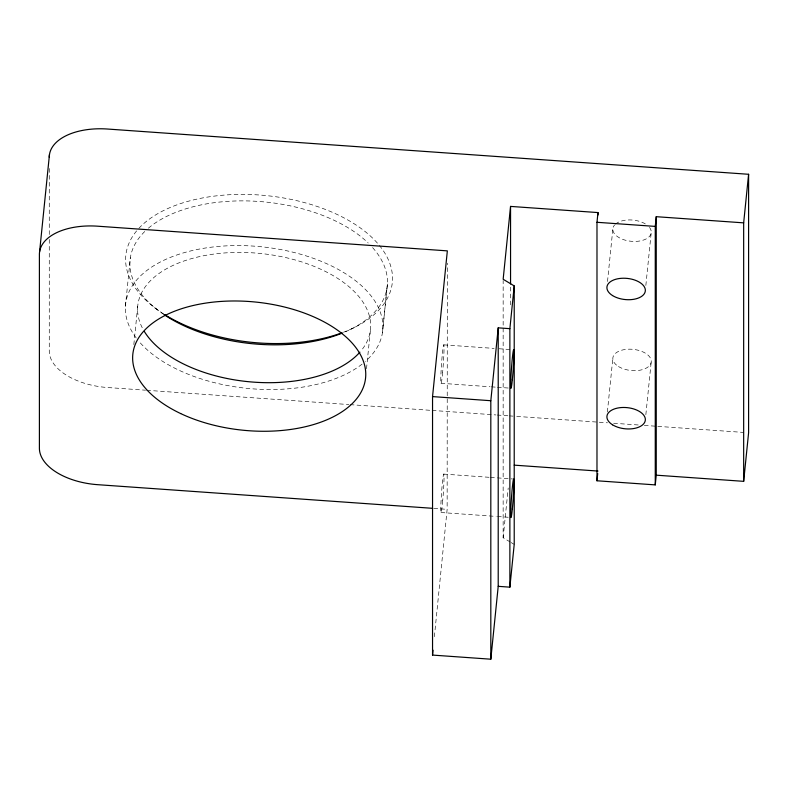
<?xml version="1.0" encoding="UTF-8"?>
<svg xmlns="http://www.w3.org/2000/svg" width="788" height="788" viewBox="0 0 788 788"><rect width="100%" height="100%" fill="white"/><g stroke="black" fill="none" stroke-linecap="round" stroke-linejoin="round"><path stroke-width="0.59" stroke-dasharray="3.94 2.96" d="M49.27 239.444L49.27 351.103A58.489 32.2 5.8 0 0 107.542 387.519L145.524 390.198M49.27 234.538L49.27 167.046M434.375 636.714L447.141 509.344L447.338 263.182M510.191 541.986L503.148 537.761L503.158 280.498M510.555 304.877L510.555 285.187M125.39 306.424L130.355 257.696M133.832 344.592L137.9 304.523M366.499 368.745L370.577 328.665M382.456 332.713L386.997 288.024M382.879 328.675L387.41 283.985M503.148 537.761L508.211 487.969M607.509 281.543L612.818 229.318M607.381 411.996L612.808 358.56M645.845 285.473L651.272 232.036M645.845 414.715L651.272 361.278M351.034 329.148L353.438 327.956M443.821 344.858L494.125 348.404M499.031 348.749L512.525 349.705M440.994 383.283L490.077 386.75M491.298 386.829L496.213 387.184M497.435 387.263L508.477 388.041M146.745 390.287L348.877 404.559M350.108 404.638L430.957 410.351M432.188 410.43L495.888 414.931M497.11 415.02L508.132 415.798M509.363 415.887L513.037 416.143M516.711 416.399L607.509 422.811M613.635 423.245L639.403 425.057M644.308 425.402L656.581 426.269M657.803 426.357L743.685 432.425M443.821 474.1L489.21 477.301M490.441 477.39L512.525 478.946M433.833 508.398L447.141 509.344M440.994 512.525L496.204 516.426M497.435 516.504L508.477 517.283M511.195 542.597L514.219 544.41M154.724 307.744L156.684 309.27M372.586 247.58A129.252 71.156 5.8 0 1 343.568 332.546M164.288 314.776A129.252 71.156 5.8 0 1 144.765 231.495M148.38 228.205A129.252 71.156 5.8 0 1 368.203 243.019M379.304 245.354A133.93 73.727 5.8 0 1 343.44 332.26M163.648 313.969A133.93 73.727 5.8 0 1 137.25 230.155M138.826 228.382A133.93 73.727 5.8 0 1 258.316 194.931A133.93 73.727 5.8 0 1 378.654 244.566M136.226 337.963A129.252 71.156 5.8 0 1 261.488 246.782A129.252 71.156 5.8 0 1 365.366 361.396M362.086 364.115A129.252 71.156 5.8 0 1 246.782 388.317A129.252 71.156 5.8 0 1 138.885 341.293M142.254 327.778A116.969 64.389 5.8 0 1 261.104 253.539A116.969 64.389 5.8 0 1 361.308 350.512M649.47 227.397A19.296 10.628 5.8 0 1 632.045 241.345A19.296 10.628 5.8 0 1 614.62 224.935M615.389 224.166A19.296 10.628 5.8 0 1 645.648 224.097M442.58 372.3L442.413 374.733A19.296 0.896 -86 0 1 440.778 380.102A19.296 0.896 -86 0 1 442.413 353.408L442.826 349.616A19.296 0.896 -86 0 1 444.038 348.04A19.296 0.896 -86 0 1 442.826 370.222L442.58 372.3M442.639 500.557L442.403 503.975A19.296 0.896 -86 0 1 440.778 509.344A19.296 0.896 -86 0 1 442.413 482.65L442.826 478.858A19.296 0.896 -86 0 1 444.038 477.282A19.296 0.896 -86 0 1 442.826 499.464L442.639 500.557M618.442 366.499A19.296 10.628 5.8 0 0 650.622 363.987A19.296 10.628 5.8 0 0 627.061 349.271A19.296 10.628 5.8 0 0 618.442 366.499"/><path stroke-width="1.18" d="M498.213 586.331L509.875 587.159L509.875 328.675L498.223 327.847L498.213 586.331L490.816 659.201L432.543 655.084L432.543 396.6L447.348 250.87L97.682 226.195A58.489 32.2 5.8 0 0 39.4 254.386L39.4 448.254A58.489 32.2 5.8 0 0 97.673 484.679L432.622 508.319M490.816 659.201L490.816 400.718L498.223 327.847M510.555 283.956L510.555 206.407L597.974 212.573L597.974 215.035M510.555 206.407L503.158 279.267L514.219 285.926L514.219 544.41L509.875 587.159M656.246 475.174L743.665 481.34L743.665 222.856L656.246 216.69L656.246 475.174L655.261 484.886L596.979 480.779L596.989 222.295L597.974 212.573M655.261 484.886L655.261 226.402L656.246 216.69M49.27 157.236A58.489 32.2 5.8 0 1 107.552 129.035L748.6 174.286L748.6 432.77L743.665 481.34M39.597 251.736L49.467 154.586M432.543 655.084L433.026 650.189M509.875 328.675L514.219 285.926M596.979 480.779L597.718 473.489M743.665 222.856L748.6 174.286M596.989 222.295L655.261 226.402M432.543 396.6L490.816 400.718M514.2 465.147L597.974 471.057M342.455 333.009A129.252 71.156 5.8 0 1 164.288 314.776M341.293 333.058A133.93 73.727 5.8 0 1 164.702 314.629M359.889 352.177A116.969 64.389 5.8 0 1 248.9 381.737A116.969 64.389 5.8 0 1 144.411 331.6M180.688 413.572A116.969 64.389 5.8 0 0 365.12 381.067A116.969 64.389 5.8 0 0 201.797 303.744A116.969 64.389 5.8 0 0 180.688 413.572M512.338 508.91A19.296 0.896 -86 0 0 513.746 479.035A19.296 0.896 -86 0 0 510.929 506.802A19.296 0.896 -86 0 0 512.338 508.91M512.338 379.668A19.296 0.896 -86 0 0 513.756 349.793A19.296 0.896 -86 0 0 510.929 377.56A19.296 0.896 -86 0 0 512.338 379.668M612.522 295.549A19.296 10.628 5.8 0 0 644.702 293.038A19.296 10.628 5.8 0 0 621.151 278.322A19.296 10.628 5.8 0 0 612.522 295.549M612.522 424.791A19.296 10.628 5.8 0 0 644.702 422.279A19.296 10.628 5.8 0 0 621.141 407.563A19.296 10.628 5.8 0 0 612.522 424.791"/></g></svg>
